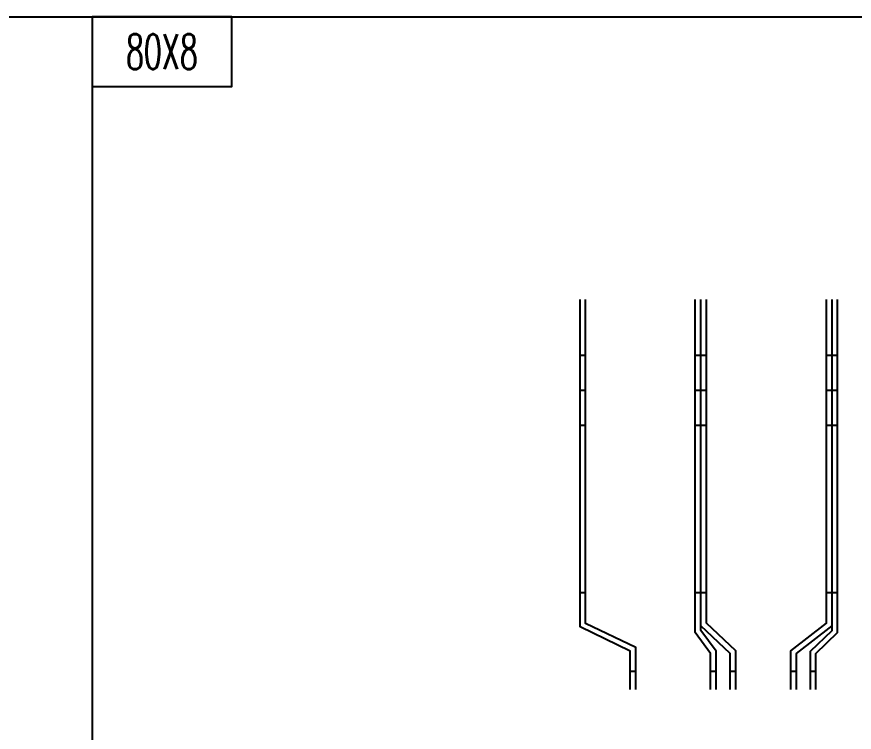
# Model space of a CAD drawing. Header units: millimetres. Extents: x 173893 to 258446, y -176540 to -123824.
# Drawn here: x 195701 to 196901, y -125272 to -124247 of the extents above; entities that cross this region are included whole.
import ezdxf
from ezdxf.enums import TextEntityAlignment as Align

# ---------------------------------------------------------------- set-up
doc = ezdxf.new("R2010")
doc.units = ezdxf.units.MM
doc.header["$LTSCALE"] = 3
doc.layers.add('@.DM. NÉT CHÍNH', color=7, linetype='Continuous')
doc.layers.add('@.VISIBLE', color=7, linetype='Continuous')
doc.styles.add('Ann_w01', font='romans.shx', dxfattribs={"width": 0.6, "bigfont": 'chineset.shx'})

msp = doc.modelspace()

# ---------------------------------------------------------------- linework, layer by layer
msp.add_lwpolyline([(195808.93, -124347.34), (196008.93, -124347.34), (196008.93, -124247.34), (195808.93, -124247.34)], close=True)
at = {"color": 7}
for points in [[(196580.19, -125210.94), (196580.19, -125155.92), (196508.15, -125121.22), (196508.15, -124652.05)], [(196588.19, -125210.94), (196588.19, -125150.74), (196516.15, -125116.05), (196516.15, -124652.05)]]:
    msp.add_lwpolyline(points, dxfattribs=at)
at = {"color": 1}
for points in [[(196695.19, -125210.94), (196695.19, -125158.98), (196673.15, -125129.09), (196673.15, -124652.05)], [(196703.19, -125210.94), (196703.19, -125155.94), (196681.15, -125126.05), (196681.15, -124652.05)], [(196723.19, -125210.94), (196723.19, -125158.98), (196681.15, -125119.69), (196681.15, -124652.05)], [(196731.19, -125210.94), (196731.19, -125155.26), (196689.15, -125115.97), (196689.15, -124652.05)]]:
    msp.add_lwpolyline(points, dxfattribs=at)
at = {"layer": '@.DM. NÉT CHÍNH', "linetype": 'Continuous'}
for p, q in [((195808.93, -124247.34), (195808.93, -137826.43)), ((196508.15, -124732.05), (196516.15, -124732.05)), ((196673.15, -124732.05), (196689.15, -124732.05)), ((196861.24, -124732.05), (196877.24, -124732.05)), ((196508.15, -124782.05), (196516.15, -124782.05)), ((196673.15, -124782.05), (196689.15, -124782.05)), ((196861.24, -124782.05), (196877.24, -124782.05)), ((196508.15, -124832.05), (196516.15, -124832.05)), ((196673.15, -124832.05), (196689.15, -124832.05)), ((196861.24, -124832.05), (196877.24, -124832.05)), ((196508.15, -125072.05), (196516.15, -125072.05)), ((196673.15, -125072.05), (196689.15, -125072.05)), ((196861.24, -125072.05), (196877.24, -125072.05)), ((196580.19, -125184.44), (196588.19, -125184.44)), ((196695.19, -125184.44), (196703.19, -125184.44)), ((196723.19, -125184.44), (196731.19, -125184.44)), ((196810.19, -125184.44), (196818.19, -125184.44)), ((196838.19, -125184.44), (196846.19, -125184.44))]:
    msp.add_line(p, q, dxfattribs=at)
msp.add_lwpolyline([(191169.37, -124247.34), (215177.7, -124247.34), (215177.7, -137826.43), (191169.37, -137826.43)], close=True, dxfattribs=at)
at = {"layer": '@.VISIBLE', "color": 2}
for points in [[(196810.19, -125210.94), (196810.19, -125155.26), (196861.24, -125115.97), (196861.24, -124652.05)], [(196818.19, -125210.94), (196818.19, -125158.98), (196869.24, -125119.69), (196869.24, -124652.05)], [(196838.19, -125210.94), (196838.19, -125155.94), (196869.24, -125126.05), (196869.24, -124652.05)], [(196846.19, -125210.94), (196846.19, -125158.98), (196877.24, -125129.09), (196877.24, -124652.05)]]:
    msp.add_lwpolyline(points, dxfattribs=at)

# ---------------------------------------------------------------- texts
at = {"color": 1, "style": 'Ann_w01', "width": 0.6}
msp.add_text('80X8', height=50, dxfattribs=at).set_placement((195908.93, -124297.34), align=Align.MIDDLE_CENTER)

doc.saveas('drawing.dxf')
